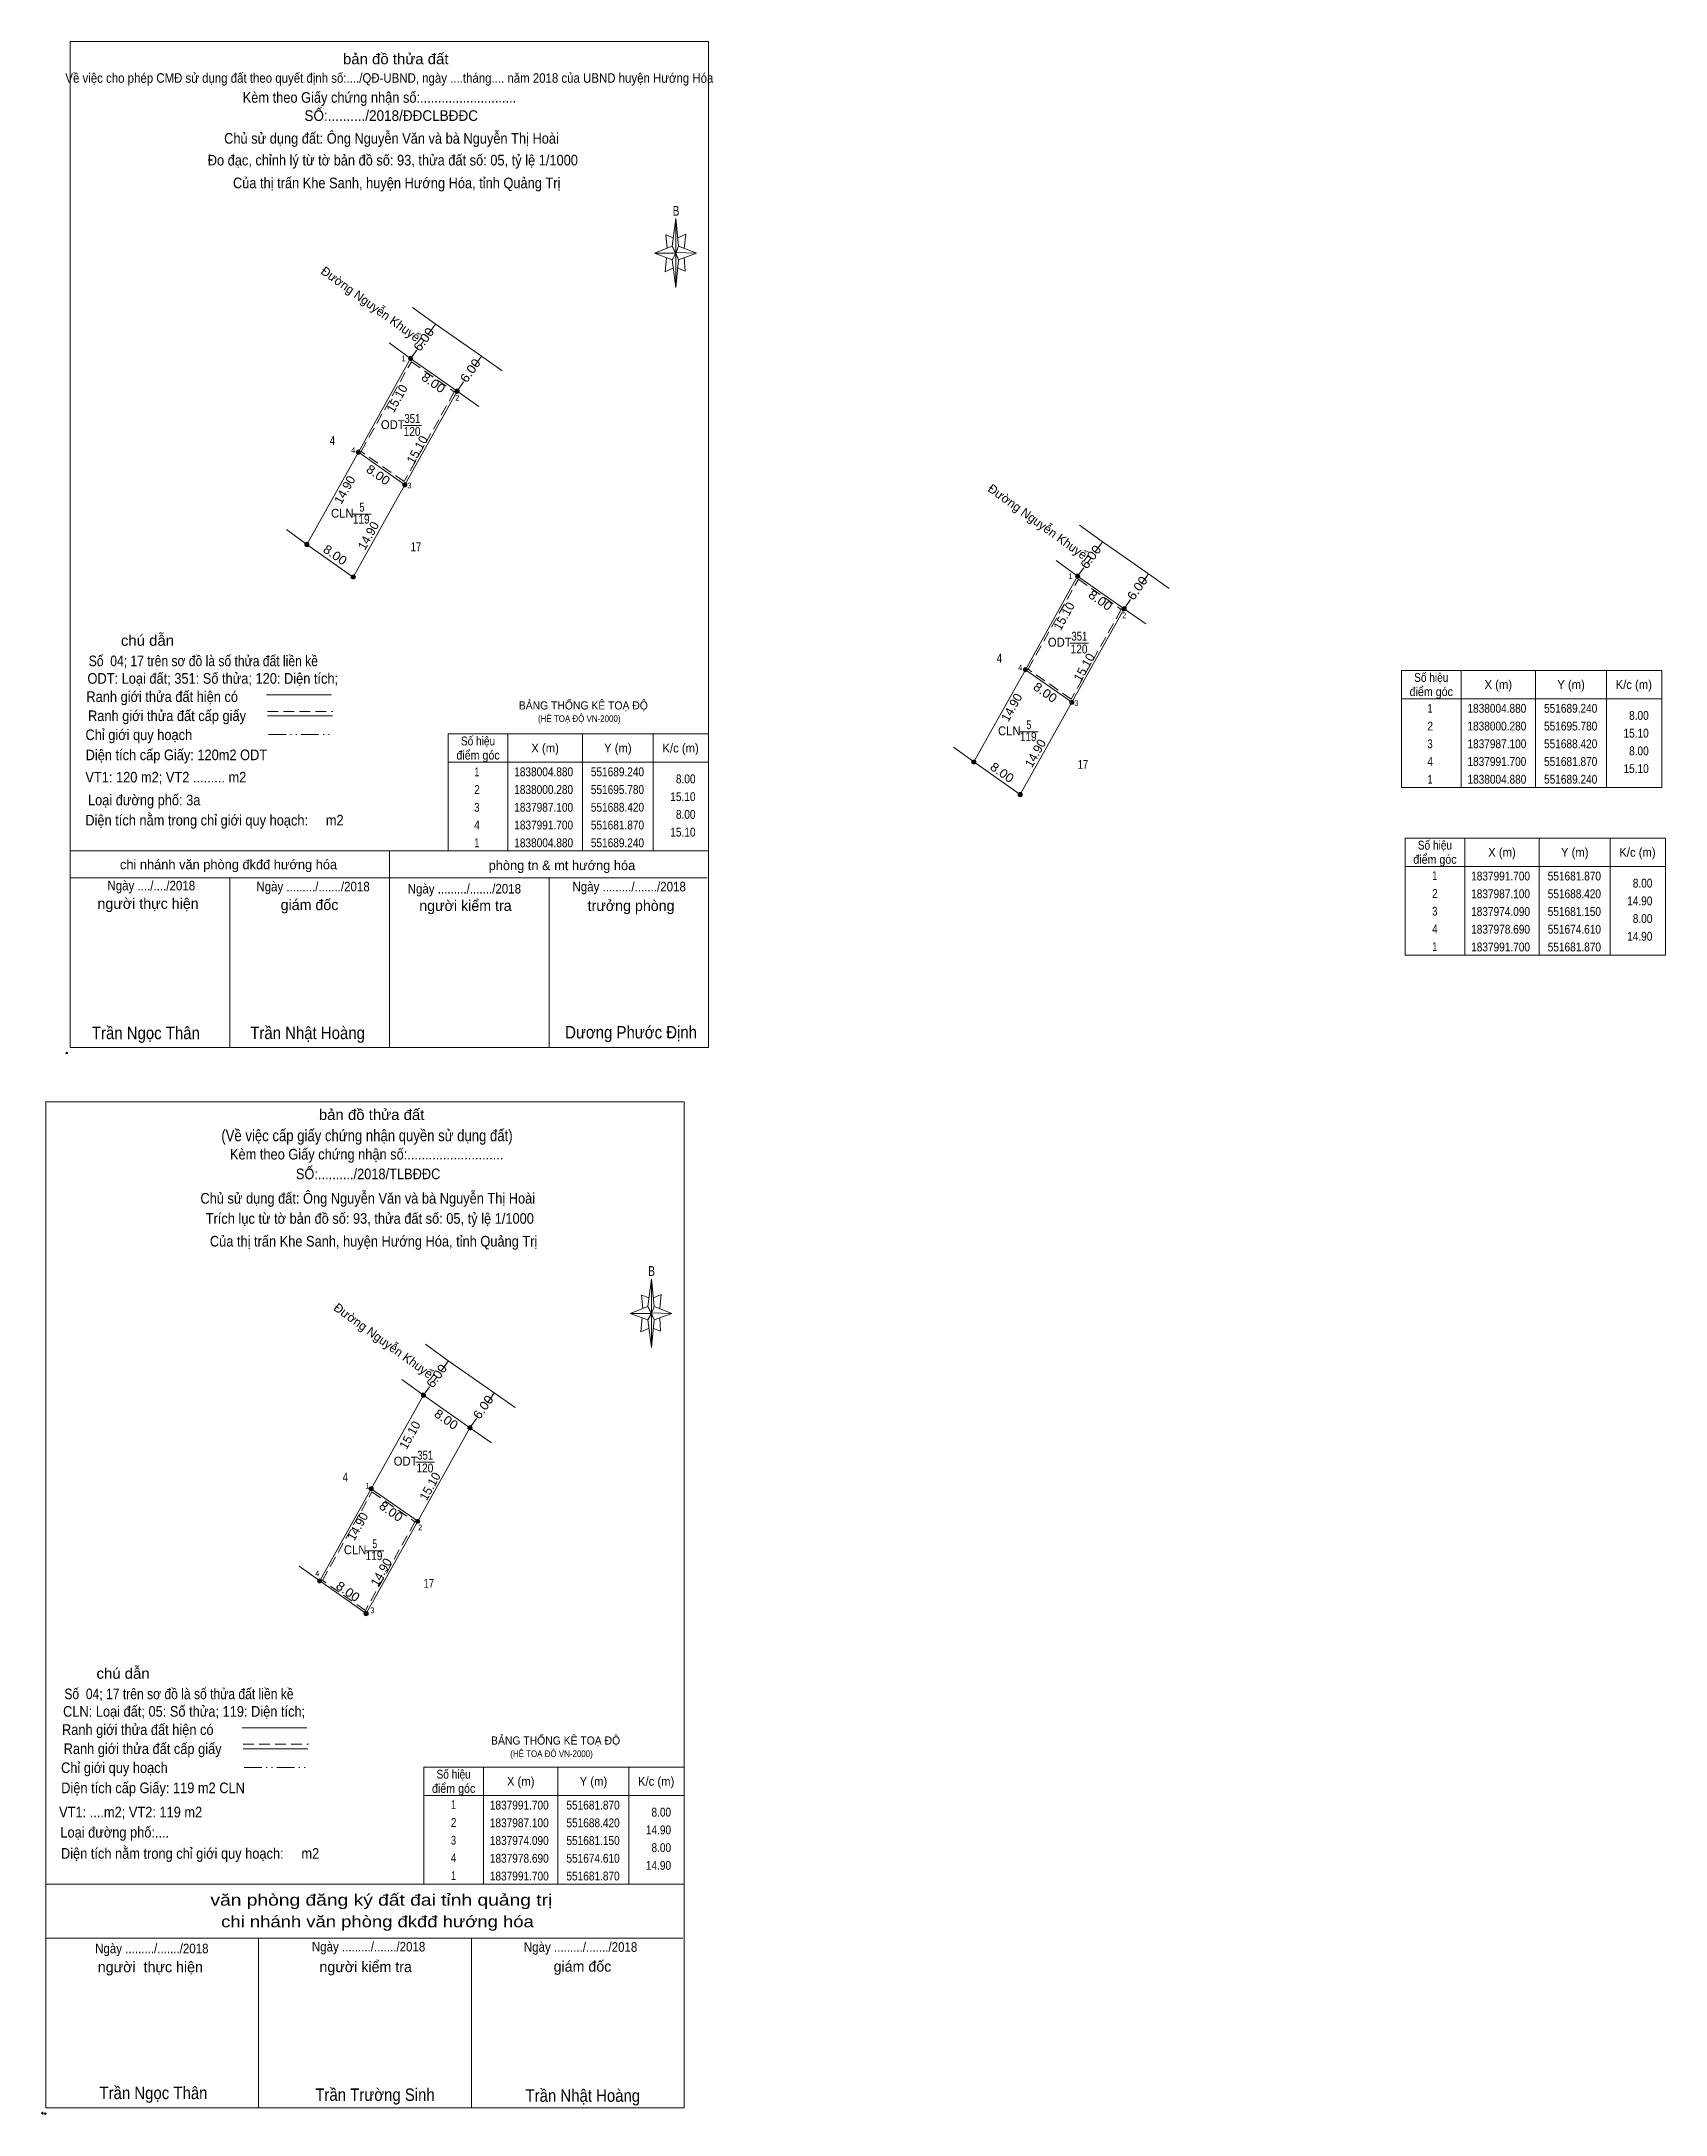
# Model space of a CAD drawing. Header units: metres. Extents: x 551543 to 551772, y 1837788 to 1838080.
import ezdxf
from ezdxf.enums import TextEntityAlignment as Align

# ---------------------------------------------------------------- set-up
doc = ezdxf.new("R2010")
doc.units = ezdxf.units.M
doc.header["$LTSCALE"] = 0.5
doc.header["$PDMODE"] = 32
doc.header["$PDSIZE"] = 0.25
doc.linetypes.add('DASH_DOUBLE_DOT', pattern=[9.2, 5, -1.2, 0.3, -1.2, 0.3, -1.2])
doc.linetypes.add('MEDIUM_DASHED', pattern=[4.5, 3, -1.5])
for name, color, linetype, lineweight in [('1', 7, 'Continuous', 13), ('10', 7, 'Continuous', 13), ('5', 7, 'Continuous', 13), ('52', 7, 'Continuous', 13), ('6', 7, 'Continuous', 13), ('63', 7, 'Continuous', 13), ('7', 7, 'Continuous', 13)]:
    doc.layers.add(name, color=color, linetype=linetype, lineweight=lineweight)

msp = doc.modelspace()

# ---------------------------------------------------------------- hatches: boundary and pattern name
at = {"layer": '63'}
for points in [[(551595.53, 1838035.55, 1), (551594.93, 1838035.55, 1)], [(551602.07, 1838030.95, 1), (551601.47, 1838030.95, 1)], [(551588.16, 1838022.37, 1), (551587.56, 1838022.37, 1)], [(551594.71, 1838017.77, 1), (551594.11, 1838017.77, 1)], [(551580.9, 1838009.36, 1), (551580.3, 1838009.36, 1)], [(551587.44, 1838004.76, 1), (551586.84, 1838004.76, 1)], [(551689.54, 1838004.88, 1), (551688.94, 1838004.88, 1)], [(551696.08, 1838000.28, 1), (551695.48, 1838000.28, 1)], [(551682.17, 1837991.7, 1), (551681.57, 1837991.7, 1)], [(551688.72, 1837987.1, 1), (551688.12, 1837987.1, 1)], [(551674.91, 1837978.69, 1), (551674.31, 1837978.69, 1)], [(551681.45, 1837974.09, 1), (551680.85, 1837974.09, 1)], [(551597.34, 1837889.44, 1), (551596.74, 1837889.44, 1)], [(551603.88, 1837884.84, 1), (551603.28, 1837884.84, 1)], [(551589.97, 1837876.26, 1), (551589.37, 1837876.26, 1)], [(551596.52, 1837871.66, 1), (551595.92, 1837871.66, 1)], [(551582.71, 1837863.25, 1), (551582.11, 1837863.25, 1)], [(551589.25, 1837858.65, 1), (551588.65, 1837858.65, 1)]]:
    msp.add_hatch(color=256, dxfattribs=at).paths.add_polyline_path(points)

# ---------------------------------------------------------------- linework, layer by layer
at = {"layer": '1'}
for points in [[(551595.23, 1838035.55), (551601.77, 1838030.95), (551594.41, 1838017.77), (551587.86, 1838022.37)], [(551587.86, 1838022.37), (551594.41, 1838017.77), (551587.14, 1838004.76), (551580.6, 1838009.36)], [(551689.24, 1838004.88), (551695.78, 1838000.28), (551688.42, 1837987.1), (551681.87, 1837991.7)], [(551681.87, 1837991.7), (551688.42, 1837987.1), (551681.15, 1837974.09), (551674.61, 1837978.69)], [(551597.04, 1837889.44), (551603.58, 1837884.84), (551596.22, 1837871.66), (551589.67, 1837876.26)], [(551589.67, 1837876.26), (551596.22, 1837871.66), (551588.95, 1837858.65), (551582.41, 1837863.25)]]:
    msp.add_lwpolyline(points, close=True, dxfattribs=at)
at = {"layer": '1', "linetype": 'MEDIUM_DASHED'}
for points in [[(551595.33, 1838035.11), (551601.38, 1838030.86), (551594.31, 1838018.21), (551588.25, 1838022.46)], [(551689.34, 1838004.44), (551695.39, 1838000.19), (551688.32, 1837987.54), (551682.26, 1837991.79)], [(551589.77, 1837875.82), (551595.83, 1837871.57), (551588.85, 1837859.09), (551582.8, 1837863.34)]]:
    msp.add_lwpolyline(points, close=True, dxfattribs=at)
at = {"layer": '10'}
for p, q in [((551598.68, 1838040.46), (551595.5, 1838042.76)), ((551605.21, 1838035.87), (551598.68, 1838040.46)), ((551595.23, 1838035.55), (551592.18, 1838037.76)), ((551601.77, 1838030.95), (551595.23, 1838035.55)), ((551605.21, 1838035.87), (551608.14, 1838033.82)), ((551601.77, 1838030.95), (551604.83, 1838028.81)), ((551580.6, 1838009.36), (551577.72, 1838011.44)), ((551692.69, 1838009.79), (551689.51, 1838012.09)), ((551580.6, 1838009.36), (551587.14, 1838004.76)), ((551699.22, 1838005.2), (551692.69, 1838009.79)), ((551689.24, 1838004.88), (551686.19, 1838007.09)), ((551695.78, 1838000.28), (551689.24, 1838004.88)), ((551699.22, 1838005.2), (551702.15, 1838003.15)), ((551695.78, 1838000.28), (551698.84, 1837998.14)), ((551674.61, 1837978.69), (551671.73, 1837980.77)), ((551674.61, 1837978.69), (551681.15, 1837974.09)), ((551600.49, 1837894.35), (551597.31, 1837896.65)), ((551607.02, 1837889.76), (551600.49, 1837894.35)), ((551597.04, 1837889.44), (551593.99, 1837891.65)), ((551603.58, 1837884.84), (551597.04, 1837889.44)), ((551607.02, 1837889.76), (551609.95, 1837887.71)), ((551603.58, 1837884.84), (551606.64, 1837882.7)), ((551582.41, 1837863.25), (551579.53, 1837865.33)), ((551582.41, 1837863.25), (551588.95, 1837858.65))]:
    msp.add_line(p, q, dxfattribs=at)
for points in [[(551595.23, 1838035.55), (551587.86, 1838022.37), (551580.6, 1838009.36)], [(551587.14, 1838004.76), (551594.41, 1838017.77), (551601.77, 1838030.95)], [(551689.24, 1838004.88), (551681.87, 1837991.7), (551674.61, 1837978.69)], [(551681.15, 1837974.09), (551688.42, 1837987.1), (551695.78, 1838000.28)], [(551597.04, 1837889.44), (551589.67, 1837876.26), (551582.41, 1837863.25)], [(551588.95, 1837858.65), (551596.22, 1837871.66), (551603.58, 1837884.84)]]:
    msp.add_lwpolyline(points, dxfattribs=at)
at = {"layer": '5'}
for p, q in [((551632.1, 1838051.39), (551632.6, 1838055.29)), ((551633, 1838051.39), (551635.5, 1838050.39)), ((551632.1, 1838049.49), (551629.6, 1838050.39)), ((551633, 1838049.49), (551632.6, 1838045.59)), ((551633.8, 1838049.79), (551633.9, 1838047.89)), ((551633.9, 1838047.89), (551632.9, 1838048.29)), ((551628.66, 1837901.95), (551629.16, 1837905.85)), ((551628.66, 1837900.05), (551626.16, 1837900.95)), ((551629.56, 1837900.05), (551629.16, 1837896.15)), ((551629.56, 1837901.95), (551632.06, 1837900.95)), ((551630.36, 1837900.35), (551630.46, 1837898.45)), ((551630.46, 1837898.45), (551629.46, 1837898.85)), ((551543.79, 1837820.51), (551633.79, 1837820.51)), ((551543.79, 1837812.91), (551633.59, 1837812.91)), ((551543.79, 1837812.91), (551633.59, 1837812.91)), ((551543.79, 1837812.91), (551633.59, 1837812.91)), ((551573.79, 1837789.01), (551573.79, 1837812.91)), ((551603.79, 1837789.01), (551603.79, 1837812.91))]:
    msp.add_line(p, q, dxfattribs=at)
for points in [[(551547.23, 1838080.25), (551637.23, 1838080.25), (551637.23, 1837938.45), (551547.23, 1837938.45)], [(551632.6, 1838055.29), (551633, 1838051.39), (551632.6, 1838050.39)], [(551632.6, 1838050.39), (551629.6, 1838050.39), (551632.1, 1838051.39), (551633, 1838049.49), (551635.5, 1838050.39), (551632.6, 1838050.49)], [(551632.6, 1838050.39), (551632.6, 1838045.59), (551632.1, 1838049.49)], [(551543.79, 1837930.81), (551633.79, 1837930.81), (551633.79, 1837789.01), (551543.79, 1837789.01)], [(551629.16, 1837905.85), (551629.56, 1837901.95), (551629.16, 1837900.95)], [(551629.16, 1837900.95), (551626.16, 1837900.95), (551628.66, 1837901.95), (551629.56, 1837900.05), (551632.06, 1837900.95), (551629.16, 1837901.05)], [(551629.16, 1837900.95), (551629.16, 1837896.15), (551628.66, 1837900.05)]]:
    msp.add_lwpolyline(points, close=True, dxfattribs=at)
for points in [[(551632.6, 1838050.39), (551632.1, 1838051.39), (551629.6, 1838050.39)], [(551632.3, 1838052.59), (551631.2, 1838052.99), (551631.4, 1838051.09)], [(551632.9, 1838052.59), (551634, 1838053.09), (551633.8, 1838051.09)], [(551631.3, 1838049.79), (551631.1, 1838047.79), (551632.2, 1838048.29)], [(551632.6, 1838050.39), (551633, 1838049.49), (551635.5, 1838050.39)], [(551628.86, 1837903.15), (551627.76, 1837903.55), (551627.96, 1837901.65)], [(551629.46, 1837903.15), (551630.56, 1837903.65), (551630.36, 1837901.65)], [(551629.16, 1837900.95), (551628.66, 1837901.95), (551626.16, 1837900.95)], [(551627.86, 1837900.35), (551627.66, 1837898.35), (551628.76, 1837898.85)], [(551629.16, 1837900.95), (551629.56, 1837900.05), (551632.06, 1837900.95)], [(551633.79, 1837789.01), (551543.79, 1837789.01), (551543.79, 1837812.91)]]:
    msp.add_lwpolyline(points, dxfattribs=at)
for p in [(551543.32, 1837788.24), (551543.72, 1837788.17)]:
    msp.add_point(p, dxfattribs=at)
at = {"layer": '52'}
for p, q in [((551587.86, 1838022.37), (551594.41, 1838017.77)), ((551681.87, 1837991.7), (551688.42, 1837987.1)), ((551589.67, 1837876.26), (551596.22, 1837871.66))]:
    msp.add_line(p, q, dxfattribs=at)
at = {"layer": '6'}
for p, q in [((551574.92, 1837988.14), (551584.06, 1837988.14)), ((551575.06, 1837985.21), (551584.2, 1837985.21)), ((551571.48, 1837842.54), (551580.62, 1837842.54)), ((551571.62, 1837839.61), (551580.76, 1837839.61))]:
    msp.add_line(p, q, dxfattribs=at)
at = {"layer": '6', "linetype": 'MEDIUM_DASHED'}
for p, q in [((551575.06, 1837985.83), (551584.26, 1837985.83)), ((551571.62, 1837840.23), (551580.82, 1837840.23))]:
    msp.add_line(p, q, dxfattribs=at)
at = {"layer": '63'}
for p, q in [((551598.75, 1838040.41), (551597.75, 1838039.03)), ((551596.08, 1838036.72), (551595.23, 1838035.55)), ((551605.21, 1838035.87), (551604.34, 1838034.62)), ((551602.69, 1838032.27), (551601.77, 1838030.95)), ((551594.17, 1838026.12), (551596.77, 1838026.12)), ((551587.06, 1838013.63), (551589.66, 1838013.63)), ((551692.76, 1838009.74), (551691.76, 1838008.36)), ((551690.09, 1838006.05), (551689.24, 1838004.88)), ((551699.22, 1838005.2), (551698.35, 1838003.95)), ((551696.7, 1838001.6), (551695.78, 1838000.28)), ((551688.18, 1837995.45), (551690.78, 1837995.45)), ((551743.28, 1837991.6), (551743.28, 1837975.1)), ((551753.78, 1837991.6), (551753.78, 1837975.1)), ((551763.78, 1837991.6), (551763.78, 1837975.1)), ((551734.88, 1837987.6), (551771.58, 1837987.6)), ((551608.93, 1837982.65), (551608.93, 1837966.15)), ((551619.43, 1837982.65), (551619.43, 1837966.15)), ((551629.43, 1837982.65), (551629.43, 1837966.15)), ((551681.07, 1837982.96), (551683.67, 1837982.96)), ((551600.53, 1837978.65), (551637.23, 1837978.65)), ((551743.8, 1837967.96), (551743.8, 1837951.46)), ((551754.3, 1837967.96), (551754.3, 1837951.46)), ((551764.3, 1837967.96), (551764.3, 1837951.46)), ((551735.4, 1837963.96), (551772.1, 1837963.96)), ((551600.56, 1837894.3), (551599.56, 1837892.92)), ((551597.89, 1837890.61), (551597.04, 1837889.44)), ((551607.02, 1837889.76), (551606.15, 1837888.51)), ((551604.5, 1837886.16), (551603.58, 1837884.84)), ((551595.98, 1837880.01), (551598.58, 1837880.01)), ((551588.87, 1837867.52), (551591.47, 1837867.52)), ((551605.49, 1837837.01), (551605.49, 1837820.51)), ((551615.99, 1837837.01), (551615.99, 1837820.51)), ((551625.99, 1837837.01), (551625.99, 1837820.51)), ((551597.09, 1837833.01), (551633.79, 1837833.01))]:
    msp.add_line(p, q, dxfattribs=at)
at = {"layer": '63', "linetype": 'DASH_DOUBLE_DOT'}
for p, q in [((551575.19, 1837982.58), (551584.39, 1837982.58)), ((551571.75, 1837836.98), (551580.95, 1837836.98))]:
    msp.add_line(p, q, dxfattribs=at)
at = {"layer": '63'}
for points in [[(551734.88, 1837991.6), (551771.58, 1837991.6), (551771.58, 1837975.1), (551734.88, 1837975.1)], [(551600.53, 1837982.65), (551637.23, 1837982.65), (551637.23, 1837966.15), (551600.53, 1837966.15)], [(551735.4, 1837967.96), (551772.1, 1837967.96), (551772.1, 1837951.46), (551735.4, 1837951.46)], [(551597.09, 1837837.01), (551633.79, 1837837.01), (551633.79, 1837820.51), (551597.09, 1837820.51)]]:
    msp.add_lwpolyline(points, close=True, dxfattribs=at)
for centre in [(551595.23, 1838035.55), (551601.77, 1838030.95), (551587.86, 1838022.37), (551594.41, 1838017.77), (551580.6, 1838009.36), (551587.14, 1838004.76), (551689.24, 1838004.88), (551695.78, 1838000.28), (551681.87, 1837991.7), (551688.42, 1837987.1), (551674.61, 1837978.69), (551681.15, 1837974.09), (551597.04, 1837889.44), (551603.58, 1837884.84), (551589.67, 1837876.26), (551596.22, 1837871.66), (551582.41, 1837863.25), (551588.95, 1837858.65)]:
    msp.add_circle(centre, 0.3, dxfattribs=at)
at = {"layer": '7'}
for p, q in [((551547.23, 1837966.15), (551637.23, 1837966.15)), ((551547.23, 1837966.15), (551637.23, 1837966.15)), ((551547.23, 1837966.15), (551637.23, 1837966.15)), ((551592.23, 1837938.45), (551592.23, 1837966.15)), ((551547.23, 1837962.35), (551637.03, 1837962.35)), ((551569.73, 1837938.45), (551569.73, 1837962.35)), ((551614.73, 1837938.45), (551614.73, 1837962.35)), ((551637.23, 1837938.45), (551547.23, 1837938.45))]:
    msp.add_line(p, q, dxfattribs=at)
msp.add_point((551546.76, 1837937.67), dxfattribs=at)

# ---------------------------------------------------------------- texts
at = {"layer": '1'}
for s, width, p in [('ODT', 0.95, (551592.71, 1838025.62)), ('120', 0.85, (551595.43, 1838024.66)), ('351', 0.8, (551595.47, 1838026.47)), ('CLN', 0.95, (551585.595, 1838013.13)), ('119', 0.85, (551588.26, 1838012.3)), ('5', 0.75, (551588.36, 1838013.98)), ('ODT', 0.95, (551686.72, 1837994.95)), ('351', 0.8, (551689.48, 1837995.8)), ('120', 0.85, (551689.44, 1837993.99)), ('5', 0.75, (551682.37, 1837983.31)), ('CLN', 0.95, (551679.605, 1837982.46)), ('119', 0.85, (551682.27, 1837981.63)), ('ODT', 0.95, (551594.52, 1837879.51)), ('120', 0.85, (551597.24, 1837878.55)), ('351', 0.8, (551597.28, 1837880.36)), ('CLN', 0.95, (551587.405, 1837867.02)), ('119', 0.85, (551590.07, 1837866.19)), ('5', 0.75, (551590.17, 1837867.87))]:
    msp.add_text(s, height=1.25, dxfattribs=dict(at, width=width)).set_placement(p, align=Align.CENTER)
for s, height, width, p in [('BẢNG THỐNG KÊ TOẠ ĐỘ ', 1.15, 0.95, (551610.48, 1837986.09)), ('(HỆ TOẠ ĐỘ VN-2000)', 0.93, 0.9, (551613.18, 1837984.34)), ('BẢNG THỐNG KÊ TOẠ ĐỘ ', 1.15, 0.95, (551606.57, 1837840.19)), ('(HỆ TOẠ ĐỘ VN-2000)', 0.93, 0.9, (551609.27, 1837838.44))]:
    msp.add_text(s, height=height, dxfattribs=dict(at, width=width)).set_placement(p)
at = {"layer": '5'}
for s, height, width, p in [('bản đồ thửa đất', 1.5, 1.05, (551593.13, 1838077.04)), ('Kèm theo Giấy chứng nhận số:...........................', 1.5, 0.9, (551590.83, 1838071.61)), ('SỐ:........../2018/ĐĐCLBĐĐC', 1.5, 0.95, (551592.49, 1838069.05)), ('Chủ sử dụng đất: Ông Nguyễn Văn và bà Nguyễn Thị Hoài', 1.5, 0.9, (551592.53, 1838065.84)), ('Đo đạc, chỉnh lý từ tờ bản đồ số: 93, thửa đất số: 05, tỷ lệ 1/1000 ', 1.5, 0.9, (551592.97, 1838062.77)), ('Của thị trấn Khe Sanh, huyện Hướng Hóa, tỉnh Quảng Trị', 1.5, 0.9, (551593.26, 1838059.56)), ('B', 1.378, 0.75, (551632.635, 1838055.69)), ('bản đồ thửa đất', 1.5, 1.05, (551589.73, 1837928.23)), ('Kèm theo Giấy chứng nhận số:...........................', 1.5, 0.9, (551589.03, 1837922.66)), ('SỐ:........../2018/TLBĐĐC', 1.5, 0.9, (551589.235, 1837919.88)), ('Chủ sử dụng đất: Ông Nguyễn Văn và bà Nguyễn Thị Hoài', 1.5, 0.9, (551589.19, 1837916.44)), ('Trích lục từ tờ bản đồ số: 93, thửa đất số: 05, tỷ lệ 1/1000 ', 1.5, 0.9, (551589.725, 1837913.6)), ('Của thị trấn Khe Sanh, huyện Hướng Hóa, tỉnh Quảng Trị', 1.5, 0.9, (551590.01, 1837910.39)), ('B', 1.378, 0.75, (551629.195, 1837906.25)), ('văn phòng đăng ký đất đai tỉnh quảng trị', 1.62, 1.25, (551591.1, 1837817.49)), ('chi nhánh văn phòng đkđđ hướng hóa', 1.62, 1.2, (551590.555, 1837814.44)), ('Ngày ........./......./2018', 1.35, 0.9, (551558.75, 1837810.78)), ('Ngày ........./......./2018', 1.35, 0.9, (551589.3, 1837811.03)), ('Ngày ........./......./2018', 1.35, 0.9, (551619.18, 1837810.98)), ('Trần Ngọc Thân', 1.75, 0.9, (551558.98, 1837790.22)), ('Trần Trường Sinh', 1.75, 0.9, (551590.21, 1837789.97)), ('Trần Nhật Hoàng', 1.75, 0.9, (551619.495, 1837789.84))]:
    msp.add_text(s, height=height, dxfattribs=dict(at, width=width)).set_placement(p, align=Align.CENTER)
for s, p in [('người  thực hiện', (551558.545, 1837808.1)), ('người kiểm tra', (551588.895, 1837808.12)), ('giám đốc', (551619.445, 1837808.18))]:
    msp.add_text(s, height=1.5, dxfattribs=at).set_placement(p, align=Align.CENTER)
at = {"layer": '6'}
for s, width, p in [('chú dẫn', 1.05, (551554.39, 1837995.07)), ('Số  04; 17 trên sơ đồ là số thửa đất liền kề', 0.85, (551549.86, 1837992.19)), ('ODT: Loại đất; 351: Số thửa; 120: Diện tích;', 0.9, (551549.68, 1837989.72)), ('Ranh giới thửa đất hiện có ', 0.9, (551549.53, 1837987.15)), ('Ranh giới thửa đất cấp giấy', 0.9, (551549.76, 1837984.46)), ('Chỉ giới quy hoạch', 0.9, (551549.4, 1837981.78)), ('Diện tích cấp Giấy: 120m2 ODT', 0.9, (551549.42, 1837978.94)), ('VT1: 120 m2; VT2 ......... m2', 0.9, (551549.39, 1837975.8)), ('Loại đường phố: 3a', 0.9, (551549.75, 1837972.58)), ('Diện tích nằm trong chỉ giới quy hoạch:     m2', 0.9, (551549.38, 1837969.74)), ('chú dẫn', 1.05, (551550.95, 1837849.47)), ('Số  04; 17 trên sơ đồ là số thửa đất liền kề', 0.85, (551546.42, 1837846.59)), ('CLN: Loại đất; 05: Số thửa; 119: Diện tích;', 0.9, (551546.24, 1837844.12)), ('Ranh giới thửa đất hiện có ', 0.9, (551546.09, 1837841.55)), ('Ranh giới thửa đất cấp giấy', 0.9, (551546.32, 1837838.86)), ('Chỉ giới quy hoạch', 0.9, (551545.96, 1837836.18)), ('Diện tích cấp Giấy: 119 m2 CLN', 0.9, (551545.98, 1837833.34)), ('VT1: ....m2; VT2: 119 m2', 0.9, (551545.68, 1837829.93)), ('Loại đường phố:....', 0.9, (551545.86, 1837827.08)), ('Diện tích nằm trong chỉ giới quy hoạch:     m2', 0.9, (551545.94, 1837824.1))]:
    msp.add_text(s, height=1.5, dxfattribs=dict(at, width=width)).set_placement(p)
at = {"layer": '63'}
for s, rotation, p in [('Đường Nguyễn Khuyến', 324.123, (551589.5937, 1838042.4559)), ('15.10', 60.787, (551593.8568, 1838029.62)), ('15.10', 60.82, (551596.6956, 1838022.4003)), ('14.90', 60.837, (551586.485, 1838016.7505)), ('Đường Nguyễn Khuyến', 324.123, (551683.6037, 1838011.7859)), ('14.90', 60.804, (551589.8162, 1838010.2902)), ('15.10', 60.787, (551687.8668, 1837998.95)), ('15.10', 60.82, (551690.7056, 1837991.7303)), ('14.90', 60.837, (551680.4949, 1837986.0805)), ('14.90', 60.804, (551683.8262, 1837979.6202)), ('Đường Nguyễn Khuyến', 324.123, (551591.4037, 1837896.3459)), ('15.10', 60.787, (551595.6668, 1837883.51)), ('15.10', 60.82, (551598.5056, 1837876.2903)), ('14.90', 60.837, (551588.295, 1837870.6405)), ('14.90', 60.804, (551591.6262, 1837864.1802))]:
    msp.add_text(s, height=1.25, rotation=rotation, dxfattribs=at).set_placement(p, align=Align.CENTER)
at = {"layer": '63', "width": 1.1}
for s, rotation, p in [('6.00', 54.085, (551597.5889, 1838037.8934)), ('6.00', 55.039, (551604.1536, 1838033.5069)), ('8.00', 324.879, (551598.0754, 1838031.6311)), ('8.00', 324.92, (551590.3058, 1838018.6525)), ('8.00', 324.879, (551584.2254, 1838007.3711)), ('6.00', 54.085, (551691.5989, 1838007.2234)), ('6.00', 55.039, (551698.1636, 1838002.8369)), ('8.00', 324.879, (551692.0854, 1838000.9611)), ('8.00', 324.92, (551684.3158, 1837987.9825)), ('8.00', 324.879, (551678.2354, 1837976.7011)), ('6.00', 54.085, (551599.3989, 1837891.7834)), ('6.00', 55.039, (551605.9636, 1837887.3969)), ('8.00', 324.879, (551599.8854, 1837885.5211)), ('8.00', 324.92, (551592.1158, 1837872.5425)), ('8.00', 324.879, (551586.0354, 1837861.2611))]:
    msp.add_text(s, height=1.25, rotation=rotation, dxfattribs=at).set_placement(p, align=Align.CENTER)
at = {"layer": '63'}
for s, height, width, p in [(' 1', 0.8, 0.9, (551594.53, 1838035.15)), (' 2', 0.8, 0.9, (551602.09, 1838029.63)), (' 4', 0.8, 0.95, (551587.43, 1838022.26)), (' 3', 0.8, 0.95, (551595.35, 1838017.26)), (' 1', 0.8, 0.9, (551688.54, 1838004.48)), (' 2', 0.8, 0.9, (551696.1, 1837998.96)), (' 4', 0.8, 0.95, (551681.44, 1837991.59)), (' 3', 0.8, 0.95, (551689.36, 1837986.59)), ('8.00', 1.25, 0.85, (551769.73, 1837984.63)), ('15.10', 1.25, 0.85, (551769.73, 1837982.13)), ('15.10', 1.25, 0.85, (551769.73, 1837977.13)), ('8.00', 1.25, 0.85, (551769.73, 1837979.63)), ('8.00', 1.25, 0.85, (551635.38, 1837975.68)), ('15.10', 1.25, 0.85, (551635.38, 1837973.18)), ('8.00', 1.25, 0.85, (551635.38, 1837970.68)), ('15.10', 1.25, 0.85, (551635.38, 1837968.18)), ('8.00', 1.25, 0.85, (551770.25, 1837960.99)), ('14.90', 1.25, 0.85, (551770.25, 1837958.49)), ('8.00', 1.25, 0.85, (551770.25, 1837955.99)), ('14.90', 1.25, 0.85, (551770.25, 1837953.49)), (' 1', 0.8, 0.9, (551589.46, 1837876.27)), (' 2', 0.8, 0.9, (551596.86, 1837870.38)), (' 4', 0.8, 0.95, (551582.36, 1837863.91)), (' 3', 0.8, 0.95, (551590.13, 1837858.72)), ('8.00', 1.25, 0.85, (551631.94, 1837830.04)), ('14.90', 1.25, 0.85, (551631.94, 1837827.54)), ('8.00', 1.25, 0.85, (551631.94, 1837825.04)), ('14.90', 1.25, 0.85, (551631.94, 1837822.54))]:
    msp.add_text(s, height=height, dxfattribs=dict(at, width=width)).set_placement(p, align=Align.RIGHT)
for s, width, p in [('4', 0.8, (551584.205, 1838023.38)), ('17', 0.8, (551595.98, 1838008.4)), ('4', 0.8, (551678.215, 1837992.71)), ('Số hiệu', 0.85, (551739.08, 1837989.98)), ('X (m)', 0.95, (551748.53, 1837988.98)), ('Y (m)', 0.95, (551758.785, 1837988.98)), ('K/c (m)', 0.95, (551767.625, 1837988.98)), ('điểm góc', 0.9, (551739.08, 1837987.98)), (' 2', 0.85, (551738.735, 1837983.13)), (' 1', 0.75, (551738.73, 1837985.63)), ('1838004.880', 0.85, (551748.33, 1837985.63)), ('1838000.280', 0.85, (551748.33, 1837983.13)), ('551689.240', 0.85, (551758.73, 1837985.63)), ('551695.780', 0.85, (551758.73, 1837983.13)), ('Số hiệu', 0.85, (551604.73, 1837981.03)), ('X (m)', 0.95, (551614.18, 1837980.03)), ('Y (m)', 0.95, (551624.435, 1837980.03)), ('K/c (m)', 0.95, (551633.275, 1837980.03)), (' 3', 0.8, (551738.725, 1837980.63)), ('1837987.100', 0.85, (551748.33, 1837980.63)), ('551688.420', 0.85, (551758.73, 1837980.63)), ('điểm góc', 0.9, (551604.73, 1837979.03)), ('17', 0.8, (551689.99, 1837977.73)), (' 4', 0.85, (551738.73, 1837978.13)), ('1837991.700', 0.85, (551748.33, 1837978.13)), ('551681.870', 0.85, (551758.73, 1837978.13)), (' 2', 0.85, (551604.385, 1837974.18)), (' 1', 0.75, (551604.38, 1837976.68)), ('1838004.880', 0.85, (551613.98, 1837976.68)), ('1838000.280', 0.85, (551613.98, 1837974.18)), ('551689.240', 0.85, (551624.38, 1837976.68)), ('551695.780', 0.85, (551624.38, 1837974.18)), (' 1', 0.75, (551738.73, 1837975.63)), ('1838004.880', 0.85, (551748.33, 1837975.63)), ('551689.240', 0.85, (551758.73, 1837975.63)), (' 3', 0.8, (551604.375, 1837971.68)), ('1837987.100', 0.85, (551613.98, 1837971.68)), ('551688.420', 0.85, (551624.38, 1837971.68)), (' 4', 0.85, (551604.38, 1837969.18)), ('1837991.700', 0.85, (551613.98, 1837969.18)), ('551681.870', 0.85, (551624.38, 1837969.18)), (' 1', 0.75, (551604.38, 1837966.68)), ('1838004.880', 0.85, (551613.98, 1837966.68)), ('551689.240', 0.85, (551624.38, 1837966.68)), ('Số hiệu', 0.85, (551739.6, 1837966.34)), ('X (m)', 0.95, (551749.05, 1837965.34)), ('Y (m)', 0.95, (551759.305, 1837965.34)), ('K/c (m)', 0.95, (551768.145, 1837965.34)), ('điểm góc', 0.9, (551739.6, 1837964.34)), (' 2', 0.85, (551739.405, 1837959.54)), (' 1', 0.75, (551739.4, 1837962.04)), ('1837991.700', 0.85, (551748.85, 1837961.99)), ('1837987.100', 0.85, (551748.85, 1837959.49)), ('551681.870', 0.85, (551759.25, 1837961.99)), ('551688.420', 0.85, (551759.25, 1837959.49)), (' 3', 0.8, (551739.395, 1837957.04)), ('1837974.090', 0.85, (551748.85, 1837956.99)), ('551681.150', 0.85, (551759.25, 1837956.99)), (' 4', 0.85, (551739.4, 1837954.54)), ('1837978.690', 0.85, (551748.85, 1837954.49)), ('551674.610', 0.85, (551759.25, 1837954.49)), (' 1', 0.75, (551739.4, 1837952.04)), ('1837991.700', 0.85, (551748.85, 1837951.99)), ('551681.870', 0.85, (551759.25, 1837951.99)), ('4', 0.8, (551586.015, 1837877.27)), ('17', 0.8, (551597.79, 1837862.29)), ('Số hiệu', 0.85, (551601.29, 1837835.39)), ('X (m)', 0.95, (551610.74, 1837834.39)), ('Y (m)', 0.95, (551620.995, 1837834.39)), ('K/c (m)', 0.95, (551629.835, 1837834.39)), ('điểm góc', 0.9, (551601.29, 1837833.39)), (' 1', 0.75, (551601.09, 1837831.09)), ('1837991.700', 0.85, (551610.54, 1837831.04)), ('551681.870', 0.85, (551620.94, 1837831.04)), (' 2', 0.85, (551601.095, 1837828.59)), ('1837987.100', 0.85, (551610.54, 1837828.54)), ('551688.420', 0.85, (551620.94, 1837828.54)), (' 3', 0.8, (551601.085, 1837826.09)), ('1837974.090', 0.85, (551610.54, 1837826.04)), ('551681.150', 0.85, (551620.94, 1837826.04)), (' 4', 0.85, (551601.09, 1837823.59)), ('1837978.690', 0.85, (551610.54, 1837823.54)), ('551674.610', 0.85, (551620.94, 1837823.54)), (' 1', 0.75, (551601.09, 1837821.09)), ('1837991.700', 0.85, (551610.54, 1837821.04)), ('551681.870', 0.85, (551620.94, 1837821.04))]:
    msp.add_text(s, height=1.25, dxfattribs=dict(at, width=width)).set_placement(p, align=Align.CENTER)
at = {"layer": '7'}
for s, height, width, p in [('Về việc cho phép CMĐ sử dụng đất theo quyết định số:..../QĐ-UBND, ngày ....tháng.... năm 2018 của UBND huyện Hướng Hóa', 1.34, 0.9, (551592.23, 1838074.43)), ('Ngày ..../..../2018', 1.35, 0.9, (551558.67, 1837960.59)), ('Ngày ........./......./2018', 1.35, 0.9, (551581.47, 1837960.46)), ('Ngày ........./......./2018', 1.35, 0.9, (551602.8, 1837960.15)), ('Ngày ........./......./2018', 1.35, 0.9, (551626.03, 1837960.45)), ('Trần Ngọc Thân', 1.75, 0.9, (551557.91, 1837939.62)), ('Trần Nhật Hoàng', 1.75, 0.9, (551580.705, 1837939.63)), ('Dương Phước Định', 1.75, 0.9, (551626.295, 1837939.72)), ('(Về việc cấp giấy chứng nhận quyền sử dụng đất)', 1.628, 0.85, (551589.075, 1837925.23))]:
    msp.add_text(s, height=height, dxfattribs=dict(at, width=width)).set_placement(p, align=Align.CENTER)
for s, height, p in [('chi nhánh văn phòng đkđđ hướng hóa', 1.35, (551569.56, 1837963.57)), ('phòng tn & mt hướng hóa', 1.35, (551616.555, 1837963.45)), ('người thực hiện', 1.5, (551558.22, 1837957.99)), ('giám đốc', 1.5, (551580.975, 1837957.81)), ('người kiểm tra', 1.5, (551602.955, 1837957.69)), ('trưởng phòng', 1.5, (551626.295, 1837957.69))]:
    msp.add_text(s, height=height, dxfattribs=at).set_placement(p, align=Align.CENTER)

doc.saveas('drawing.dxf')
